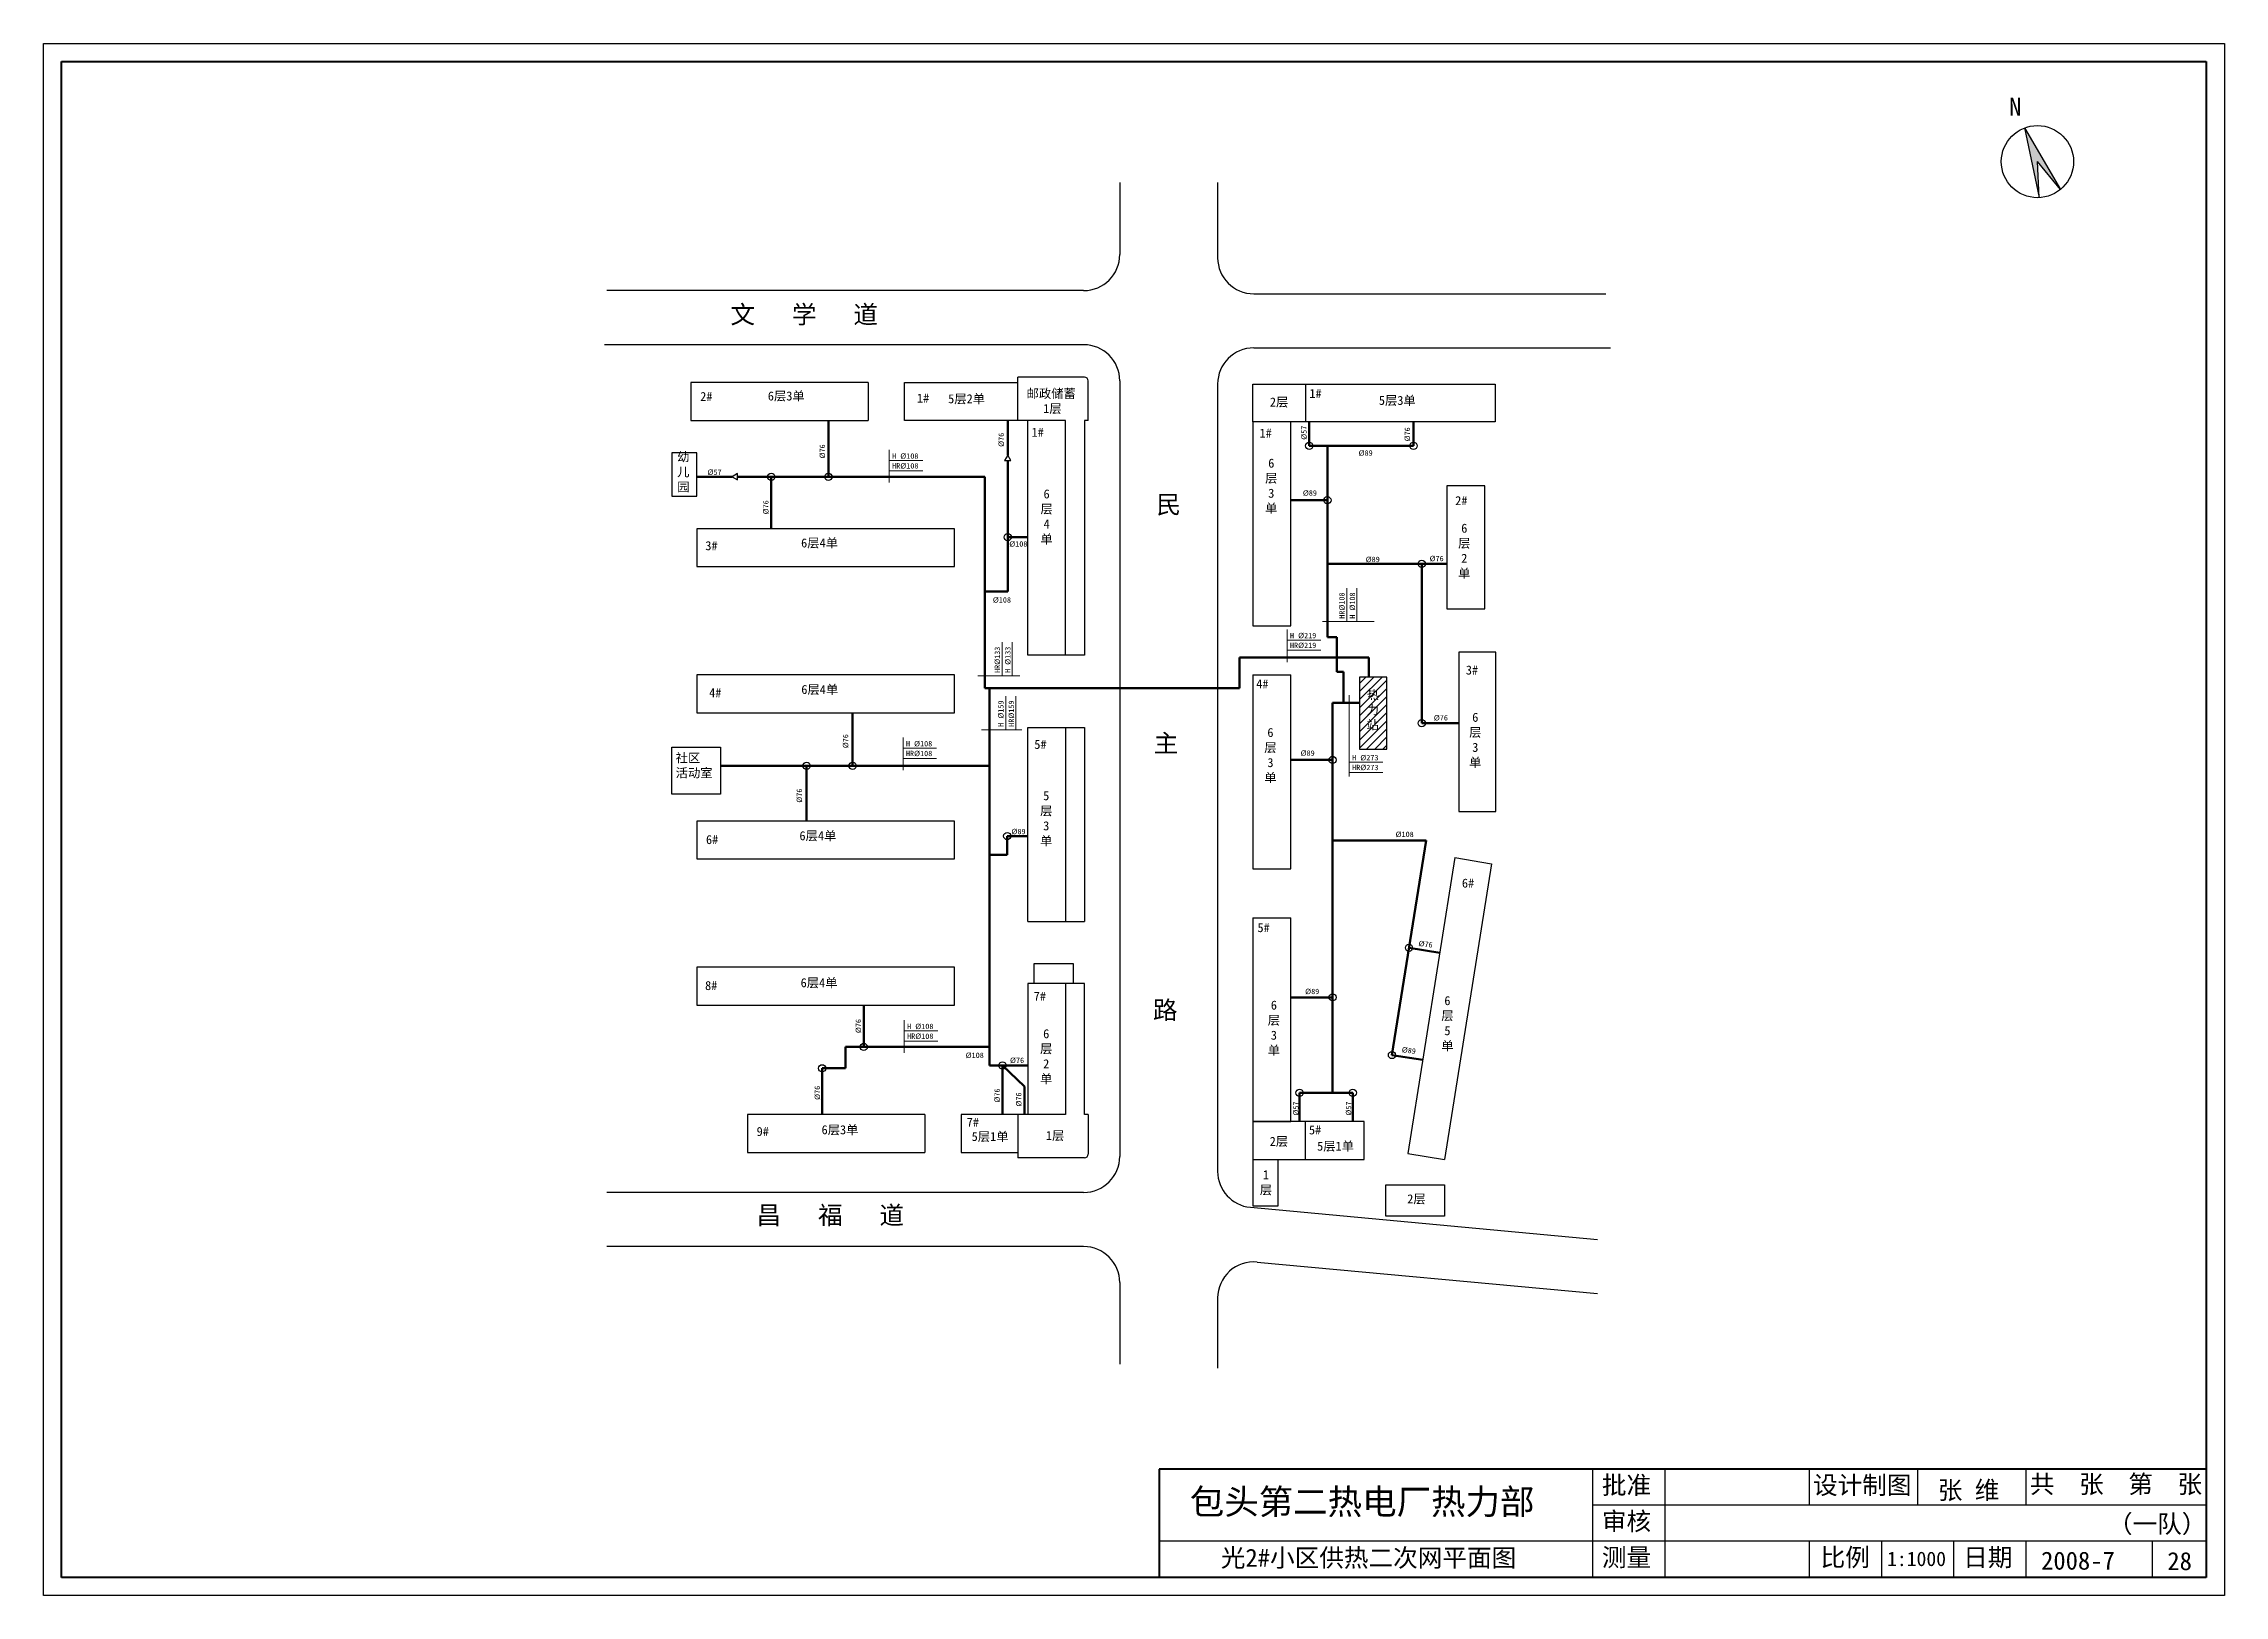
# Model space of a CAD drawing. Header units: millimetres. Extents: x 710 to 1314, y 285 to 715.
import ezdxf

# ---------------------------------------------------------------- set-up
doc = ezdxf.new("R2010")
doc.units = ezdxf.units.MM
doc.layers.add('标注', color=7, linetype='Continuous', lineweight=18)
doc.layers.add('管道', color=7, linetype='Continuous', lineweight=50)
doc.layers.add('边线', color=1, linetype='Continuous')

msp = doc.modelspace()

# ---------------------------------------------------------------- hatches: boundary and pattern name
msp.add_hatch(color=256).paths.add_polyline_path([(1258.81, 691.98), (1262.88, 672.66), (1262.4, 682.64), (1268.75, 674.91)])
at = {"layer": '标注'}
h = msp.add_hatch(dxfattribs=at)
h.set_pattern_fill('ANSI31', color=256, scale=0.5, style=0)
h.paths.add_polyline_path([(1074.64, 539.82), (1074.64, 519.82), (1082.24, 519.82), (1082.24, 539.82)])
h.paths.add_polyline_path([(1075.99, 536.79), (1080.65, 536.79), (1080.65, 523.29), (1075.99, 523.29)], flags=24)

# ---------------------------------------------------------------- linework, layer by layer
at = {"lineweight": 40}
for p, q in [((715.18, 290.35), (715.18, 710.35)), ((715.18, 710.35), (1309.18, 710.35)), ((1309.18, 710.35), (1309.18, 290.35)), ((1309.18, 320.35), (1019.18, 320.35)), ((1019.18, 320.35), (1019.18, 290.35)), ((1309.18, 290.35), (715.18, 290.35))]:
    msp.add_line(p, q, dxfattribs=at)
for p, q in [((1258.81, 691.98), (1262.88, 672.66)), ((1258.81, 691.98), (1268.75, 674.91)), ((1262.88, 672.66), (1262.4, 682.64)), ((1268.75, 674.91), (1262.4, 682.64)), ((1008.24, 676.9), (1008.24, 656.91)), ((1035.34, 676.9), (1035.34, 656.02)), ((998.24, 646.91), (866.19, 646.91)), ((1045.34, 646.02), (1142.9, 646.02)), ((998.24, 631.91), (865.55, 631.91)), ((1045.34, 631.02), (1144.19, 631.02)), ((979.98, 610.91), (979.98, 622.91)), ((998.48, 622.91), (979.98, 622.91)), ((938.58, 621.41), (889.48, 621.41)), ((889.48, 621.41), (889.48, 610.91)), ((938.58, 621.41), (938.58, 610.91)), ((948.58, 610.91), (948.58, 621.41)), ((948.58, 621.41), (979.98, 621.41)), ((999.48, 610.91), (999.48, 621.91)), ((1008.24, 621.91), (1008.24, 407.01)), ((1035.34, 621.02), (1035.34, 402.85)), ((1045.14, 621.02), (1059.64, 621.02)), ((1045.14, 610.52), (1045.14, 621.02)), ((1059.64, 621.02), (1059.64, 610.52)), ((1059.64, 621.02), (1112.24, 621.02)), ((1112.24, 621.02), (1112.24, 610.52)), ((889.48, 610.91), (938.58, 610.91)), ((979.98, 610.91), (948.58, 610.91)), ((993.24, 610.91), (979.98, 610.91)), ((982.74, 545.91), (982.74, 610.91)), ((993.24, 545.91), (993.24, 610.91)), ((998.44, 610.91), (998.44, 545.91)), ((999.48, 610.91), (998.44, 610.91)), ((1059.64, 610.52), (1045.14, 610.52)), ((1045.14, 610.52), (1045.14, 554.02)), ((1055.64, 554.02), (1055.64, 610.52)), ((1112.24, 610.52), (1059.64, 610.52)), ((891.14, 601.91), (884.14, 601.91)), ((884.14, 601.91), (884.14, 589.91)), ((891.14, 589.91), (891.14, 601.91)), ((1098.84, 592.82), (1098.84, 558.72)), ((1109.34, 592.82), (1098.84, 592.82)), ((1109.34, 558.72), (1109.34, 592.82)), ((884.14, 589.91), (891.14, 589.91)), ((891.14, 580.91), (891.14, 570.41)), ((962.44, 580.91), (891.14, 580.91)), ((962.44, 570.41), (962.44, 580.91)), ((891.14, 570.41), (962.44, 570.41)), ((1098.84, 558.72), (1109.34, 558.72)), ((1045.14, 554.02), (1055.64, 554.02)), ((993.24, 545.91), (982.74, 545.91)), ((998.44, 545.91), (993.24, 545.91)), ((1102.14, 546.72), (1102.14, 502.52)), ((1112.44, 546.72), (1102.14, 546.72)), ((1112.44, 502.52), (1112.44, 546.72)), ((891.14, 540.41), (891.14, 529.91)), ((962.44, 540.41), (891.14, 540.41)), ((962.44, 529.91), (962.44, 540.41)), ((1045.14, 540.42), (1055.64, 540.42)), ((1045.14, 540.42), (1045.14, 486.72)), ((1055.64, 486.72), (1055.64, 540.42)), ((1074.64, 539.82), (1074.64, 519.82)), ((1082.24, 539.82), (1074.64, 539.82)), ((1082.24, 519.82), (1082.24, 539.82)), ((891.14, 529.91), (962.44, 529.91)), ((982.74, 472.11), (982.74, 525.81)), ((982.74, 525.81), (998.44, 525.81)), ((993.24, 525.81), (993.24, 472.11)), ((998.44, 525.81), (998.44, 472.11)), ((884.14, 507.41), (884.14, 520.42)), ((884.14, 520.42), (897.64, 520.42)), ((897.64, 520.42), (897.64, 507.41)), ((1074.64, 519.82), (1082.24, 519.82)), ((897.64, 507.41), (884.14, 507.41)), ((1102.14, 502.52), (1112.44, 502.52)), ((891.14, 499.91), (891.14, 489.41)), ((962.44, 499.91), (891.14, 499.91)), ((962.44, 489.41), (962.44, 499.91)), ((891.14, 489.41), (962.44, 489.41)), ((1101.05, 489.8), (1088.04, 407.83)), ((1101.05, 489.8), (1111.18, 488.1)), ((1045.14, 486.72), (1055.64, 486.72)), ((1111.18, 488.1), (1098.17, 406.12)), ((982.74, 472.11), (998.44, 472.11)), ((1045.14, 473.12), (1055.64, 473.12)), ((1045.14, 473.12), (1045.14, 416.62)), ((1055.64, 416.62), (1055.64, 473.12)), ((962.44, 459.41), (891.14, 459.41)), ((891.14, 459.41), (891.14, 448.91)), ((962.44, 448.91), (962.44, 459.41)), ((995.47, 460.31), (984.47, 460.31)), ((984.47, 460.31), (984.47, 454.91)), ((995.47, 454.91), (995.47, 460.31)), ((993.24, 454.91), (982.74, 454.91)), ((982.74, 454.91), (982.74, 418.61)), ((998.44, 454.91), (993.24, 454.91)), ((993.24, 454.91), (993.24, 418.61)), ((998.44, 418.61), (998.44, 454.91)), ((891.14, 448.91), (962.44, 448.91)), ((954.28, 418.61), (905.18, 418.61)), ((905.18, 418.61), (905.18, 408.11)), ((954.28, 418.61), (954.28, 408.11)), ((979.98, 418.61), (964.28, 418.61)), ((964.28, 418.61), (964.28, 408.11)), ((979.98, 418.61), (979.98, 406.61)), ((993.24, 418.61), (979.98, 418.61)), ((999.48, 418.61), (998.44, 418.61)), ((999.48, 418.61), (999.48, 407.61)), ((1045.14, 416.62), (1055.64, 416.62)), ((1045.14, 416.62), (1045.14, 406.12)), ((1059.64, 416.62), (1045.14, 416.62)), ((1059.64, 406.12), (1059.64, 416.62)), ((1075.94, 416.62), (1059.64, 416.62)), ((1075.94, 406.12), (1075.94, 416.62)), ((905.18, 408.11), (954.28, 408.11)), ((964.28, 408.11), (979.98, 408.11)), ((998.48, 406.61), (979.98, 406.61)), ((1045.14, 406.12), (1059.64, 406.12)), ((1045.14, 406.12), (1045.14, 393.32)), ((1052.14, 393.32), (1052.14, 406.12)), ((1059.64, 406.12), (1075.94, 406.12)), ((1088.04, 407.83), (1098.17, 406.12)), ((1081.97, 390.42), (1081.97, 399.12)), ((1081.97, 399.12), (1098.17, 399.12)), ((1098.17, 399.12), (1098.17, 390.42)), ((998.24, 397.01), (866.19, 397.01)), ((1044.42, 392.89), (1140.55, 384.01)), ((1045.14, 393.32), (1052.14, 393.32)), ((1098.17, 390.42), (1081.97, 390.42)), ((998.24, 382.01), (866.19, 382.01)), ((1046.26, 377.72), (1140.55, 369.01)), ((1008.24, 372.01), (1008.24, 349.41)), ((1035.34, 367.76), (1035.34, 348.32)), ((1139.18, 320.35), (1139.18, 290.35)), ((1159.18, 320.35), (1159.18, 290.35)), ((1199.18, 320.35), (1199.18, 310.35)), ((1229.22, 320.35), (1229.22, 310.35)), ((1259.18, 320.35), (1259.18, 310.35)), ((1309.18, 310.35), (1139.18, 310.35)), ((1309.18, 300.35), (1019.18, 300.35)), ((1199.18, 300.35), (1199.18, 290.35)), ((1219.18, 300.35), (1219.18, 290.35)), ((1239.18, 300.35), (1239.18, 290.35)), ((1259.18, 300.35), (1259.18, 290.35)), ((1294.18, 300.35), (1294.18, 290.35))]:
    msp.add_line(p, q)
for points in [[(977.21, 601.33), (976.34, 599.83), (978.08, 599.83)], [(900.89, 595.31), (902.39, 594.45), (902.39, 596.18)]]:
    msp.add_lwpolyline(points, close=True)
for centre, radius in [((1262.4, 682.64), 10), ((1060.72, 603.9), 1), ((1089.6, 603.9), 1), ((911.73, 595.31), 1), ((927.54, 595.31), 1), ((1065.75, 588.81), 1), ((977.21, 578.6), 1), ((1091.86, 571.2), 1), ((1091.86, 527.03), 1), ((921.51, 515.22), 1), ((934.26, 515.22), 1), ((1067.18, 516.85), 1), ((977.07, 495.76), 1), ((1088.35, 464.79), 1), ((1067.18, 451.07), 1), ((937.33, 437.32), 1), ((1083.63, 435.08), 1), ((925.83, 431.41), 1), ((975.76, 432.18), 1), ((1058.04, 424.6), 1), ((1072.77, 424.6), 1)]:
    msp.add_circle(centre, radius)
for centre, radius, start, end in [((998.24, 656.91), 10, 270, 360), ((1045.34, 656.02), 10, 180, 270), ((998.24, 621.91), 10, 0, 90), ((1045.34, 621.02), 10, 90, 180), ((998.48, 621.91), 1, 0, 90), ((998.24, 407.01), 10, 270, 0), ((998.48, 407.61), 1, 270, 360), ((1045.34, 402.85), 10, 180, 264.72145), ((998.24, 372.01), 10, 360, 90), ((1045.34, 367.76), 10, 84.72145, 180)]:
    msp.add_arc(centre, radius, start, end)
at = {"layer": '标注'}
for p, q in [((944.39, 593.73), (944.39, 602.75)), ((944.39, 599.79), (953.7, 599.79)), ((944.39, 596.98), (953.7, 596.98)), ((1071.12, 555.18), (1071.12, 564.49)), ((1073.92, 555.18), (1073.92, 564.49)), ((1054.58, 543.99), (1054.58, 553.01)), ((1054.58, 550.05), (1063.89, 550.05)), ((1078.67, 555.18), (1064.37, 555.18)), ((975.68, 540.15), (975.68, 549.46)), ((978.48, 540.15), (978.48, 549.46)), ((1054.58, 547.24), (1063.89, 547.24)), ((980.52, 540.15), (968.93, 540.15)), ((976.67, 525.24), (976.67, 534.55)), ((979.47, 525.24), (979.47, 534.55)), ((1071.8, 512.27), (1071.8, 534.76)), ((948.21, 514.03), (948.21, 523.05)), ((948.21, 520.09), (957.52, 520.09)), ((981.11, 525.24), (969.91, 525.24)), ((948.21, 517.28), (957.52, 517.28)), ((1071.8, 516.21), (1081.11, 516.21)), ((1071.8, 513.4), (1081.11, 513.4)), ((948.55, 435.69), (948.55, 444.71)), ((948.55, 441.75), (957.85, 441.75)), ((948.55, 438.94), (957.85, 438.94))]:
    msp.add_line(p, q, dxfattribs=at)
at = {"layer": '管道'}
for p, q in [((927.54, 595.31), (927.54, 610.91)), ((977.21, 601.33), (977.21, 610.91)), ((1060.72, 603.9), (1060.72, 610.52)), ((1089.6, 603.9), (1089.6, 610.52)), ((977.21, 563.49), (977.21, 599.83)), ((1065.75, 603.9), (1060.72, 603.9)), ((1065.75, 550.89), (1065.75, 603.9)), ((1065.75, 603.9), (1089.6, 603.9)), ((900.89, 595.31), (891.14, 595.31)), ((970.88, 595.31), (902.39, 595.31)), ((911.73, 595.31), (911.73, 580.91)), ((970.88, 536.78), (970.88, 595.31)), ((1065.75, 588.81), (1055.64, 588.81)), ((977.21, 578.6), (982.74, 578.6)), ((1065.75, 571.2), (1098.84, 571.2)), ((1091.86, 571.2), (1091.86, 527.03)), ((970.88, 563.49), (977.21, 563.49)), ((1068.35, 550.89), (1065.75, 550.89)), ((1068.35, 541.29), (1068.35, 550.89)), ((1077.18, 545.23), (1041.41, 545.23)), ((1041.41, 545.23), (1041.41, 536.78)), ((1077.18, 539.82), (1077.18, 545.23)), ((1070.21, 541.29), (1068.35, 541.29)), ((1070.21, 532.65), (1070.21, 541.29)), ((1041.41, 536.78), (970.88, 536.78)), ((972.13, 536.78), (972.13, 432.18)), ((1074.64, 532.65), (1067.18, 532.65)), ((1067.18, 532.65), (1067.18, 424.6)), ((934.26, 515.22), (934.26, 529.91)), ((1091.86, 527.03), (1102.14, 527.03)), ((972.13, 515.22), (897.64, 515.22)), ((921.51, 515.22), (921.51, 499.91)), ((1067.18, 516.85), (1055.64, 516.85)), ((977.07, 490.57), (977.07, 495.76)), ((977.07, 495.76), (982.74, 495.76)), ((972.13, 490.57), (977.07, 490.57)), ((1067.18, 494.5), (1093.06, 494.5)), ((1093.06, 494.5), (1083.63, 435.08)), ((1088.35, 464.79), (1096.87, 463.44)), ((937.33, 437.32), (937.33, 448.91)), ((1067.18, 451.07), (1055.64, 451.07)), ((972.13, 437.32), (932.27, 437.32)), ((932.27, 437.32), (932.27, 431.41)), ((1083.63, 435.08), (1092.15, 433.73)), ((932.27, 431.41), (925.83, 431.41)), ((925.83, 431.41), (925.83, 418.61)), ((972.13, 432.18), (975.76, 432.18)), ((975.76, 432.18), (975.76, 418.61)), ((975.76, 432.18), (982.74, 432.18)), ((975.76, 432.18), (981.85, 426.32)), ((981.85, 426.32), (981.85, 418.61)), ((1067.18, 424.6), (1058.04, 424.6)), ((1058.04, 424.6), (1058.04, 416.62)), ((1067.18, 424.6), (1072.77, 424.6)), ((1072.77, 424.6), (1072.77, 416.62))]:
    msp.add_line(p, q, dxfattribs=at)
at = {"layer": '边线'}
for p, q in [((710.18, 715.35), (1314.18, 715.35)), ((710.18, 285.35), (710.18, 715.35)), ((1314.18, 715.35), (1314.18, 285.35)), ((1314.18, 285.35), (710.18, 285.35))]:
    msp.add_line(p, q, dxfattribs=at)

# ---------------------------------------------------------------- texts
at = {"attachment_point": 1}
for s, insert, char_height, width in [('N', (1254.56, 700.39), 5, 13.437), ('{\\fSimHei|b0|i0|c134|p2;包头第二热电厂热力部}', (1027.63, 314.81), 7, 133.3392), ('{\\fFangSong_GB2312|b0|i0|c134|p49;批准}', (1141.77, 318.41), 5, 88.5221), ('{\\fFangSong_GB2312|b0|i0|c134|p49;设计制图}', (1200.24, 318.41), 5, 88.5221), ('{\\fFangSong_GB2312|b0|i0|c134|p49;共  张  第  张}', (1260.32, 318.68), 5, 88.5221), ('{\\fFangSong_GB2312|b0|i0|c134|p49;审核}', (1141.77, 308.41), 5, 88.5221), ('{\\fSimSun|b0|i0|c134|p54;光2#小区供热二次网平面图}', (1036.23, 298.28), 5, 125.6765), ('{\\fFangSong_GB2312|b0|i0|c134|p49;测量}', (1141.77, 298.41), 5, 88.5221), ('{\\fFangSong_GB2312|b0|i0|c134|p49;比例}', (1202.36, 298.41), 5, 88.5221), ('{\\fFangSong_GB2312|b0|i0|c134|p49;日期}', (1241.85, 298.41), 5, 88.5221)]:
    msp.add_mtext(s, dxfattribs=dict(at, insert=insert, char_height=char_height, width=width))
at = {"layer": '标注'}
for s, insert, char_height, width, attachment_point in [('{\\fSimSun|b0|i0|c134|p54;文   学   道}', (900.41, 642.79), 5, 53.1464, 1), ('2#', (892.03, 618.82), 2.5, 11.3476, 1), ('6{\\fSimSun|b0|i0|c134|p54;层}3{\\fSimSun|b0|i0|c134|p54;单}', (910.76, 618.96), 2.5, 20.142, 1), ('1#', (952.07, 618.34), 2.5, 11.3476, 1), ('5{\\fSimSun|b0|i0|c134|p54;层}2{\\fSimSun|b0|i0|c134|p54;单}', (965.82, 616.78), 2.5, 13.0497, 5), ('{\\fSimSun|b0|i0|c134|p54;邮政储蓄}', (982.44, 619.64), 2.5, 14.8937, 1), ('2{\\fSimSun|b0|i0|c134|p54;层}', (1049.82, 617.28), 2.5, 18.3625, 1), ('1#', (1060.75, 619.64), 2.5, 56.2536, 1), ('5{\\fSimSun|b0|i0|c134|p54;层}3{\\fSimSun|b0|i0|c134|p54;单}', (1080, 617.73), 2.5, 20.142, 1), ('1{\\fSimSun|b0|i0|c134|p54;层}', (987.03, 615.48), 2.5, 17.8458, 1), ('1#', (983.8, 608.89), 2.5, 12.6838, 1), ('1#', (1046.95, 608.67), 2.5, 14.4304, 1), ('{\\fSimSun|b0|i0|c134|p54;幼儿园}', (885.66, 602.1), 2.5, 4.2471, 1), ('H %%C108', (945.2, 601.81), 1.5, 12.7309, 1), ('HR%%C108', (945.2, 599.1), 1.5, 12.7309, 1), ('6{\\fSimSun|b0|i0|c134|p54;\\P层\\P}3{\\fSimSun|b0|i0|c134|p54;\\P单}', (1050.21, 592.71), 2.5, 13.0497, 5), ('%%C89', (1074.38, 602.66), 1.5, 12.7309, 1), ('%%C57', (894.05, 597.34), 1.5, 12.7309, 1), ('6{\\fSimSun|b0|i0|c134|p54;\\P层\\P}4{\\fSimSun|b0|i0|c134|p54;\\P单}', (987.98, 584.18), 2.5, 13.0497, 5), ('{\\fSimSun|b0|i0|c134|p54;民}', (1018.38, 584.56), 5, 7.4084, 7), ('%%C89', (1058.94, 591.57), 1.5, 12.7309, 1), ('2#', (1101.14, 589.95), 2.5, 11.3476, 1), ('6{\\fSimSun|b0|i0|c134|p54;\\P层\\P}2{\\fSimSun|b0|i0|c134|p54;\\P单}', (1103.66, 574.69), 2.5, 13.0497, 5), ('3#', (893.45, 577.47), 2.5, 11.3476, 1), ('6{\\fSimSun|b0|i0|c134|p54;层}4{\\fSimSun|b0|i0|c134|p54;单}', (919.98, 578.24), 2.5, 20.142, 1), ('%%C108', (977.63, 577.46), 1.5, 12.7309, 1), ('%%C89', (1076.34, 573.17), 1.5, 12.7309, 1), ('%%C76', (1094.05, 573.42), 1.5, 12.7309, 1), ('%%C108', (973.08, 561.95), 1.5, 12.7309, 1), ('H %%C219', (1055.39, 552.07), 1.5, 12.7309, 1), ('HR%%C219', (1055.39, 549.36), 1.5, 12.7309, 1), ('6{\\fSimSun|b0|i0|c134|p54;层}4{\\fSimSun|b0|i0|c134|p54;单}', (920.04, 537.64), 2.5, 20.142, 1), ('4#', (1046.03, 539.17), 2.5, 14.7192, 1), ('3#', (1104.09, 543.02), 2.5, 11.3476, 1), ('4#', (894.51, 536.74), 2.5, 11.3476, 1), ('{\\fSimSun|b0|i0|c134|p54;热力站}', (1076.62, 536.17), 2.5, 3.8566, 1), ('6{\\fSimSun|b0|i0|c134|p54;\\P层\\P}3{\\fSimSun|b0|i0|c134|p54;\\P单}', (1049.97, 518.07), 2.5, 13.0497, 5), ('%%C76', (1095.22, 529.29), 1.5, 12.7309, 1), ('6{\\fSimSun|b0|i0|c134|p54;\\P层\\P}3{\\fSimSun|b0|i0|c134|p54;\\P单}', (1106.71, 522.29), 2.5, 13.0497, 5), ('H %%C108', (949.02, 522.11), 1.5, 12.7309, 1), ('HR%%C108', (949.02, 519.4), 1.5, 12.7309, 1), ('5#', (984.57, 522.41), 2.5, 11.3476, 1), ('{\\fSimSun|b0|i0|c134|p54;主}', (1017.66, 518.68), 5, 10.3306, 7), ('%%C89', (1058.32, 519.5), 1.5, 12.7309, 1), ('{\\fSimSun|b0|i0|c134|p54;社区\\P活动室}', (885.24, 518.69), 2.5, 11.2864, 1), ('H %%C273', (1072.61, 518.23), 1.5, 12.7309, 1), ('HR%%C273', (1072.61, 515.52), 1.5, 12.7309, 1), ('5{\\fSimSun|b0|i0|c134|p54;\\P层\\P}3{\\fSimSun|b0|i0|c134|p54;\\P单}', (987.88, 500.55), 2.5, 13.0497, 5), ('6#', (893.64, 496.04), 2.5, 11.3476, 1), ('6{\\fSimSun|b0|i0|c134|p54;层}4{\\fSimSun|b0|i0|c134|p54;单}', (919.52, 497.11), 2.5, 20.142, 1), ('%%C89', (978.23, 497.77), 1.5, 12.7309, 1), ('%%C108', (1084.63, 496.99), 1.5, 12.7309, 1), ('6#', (1103.01, 483.97), 2.5, 11.3476, 1), ('5#', (1046.38, 471.64), 2.5, 5.3401, 1), ('8#', (893.38, 455.59), 2.5, 11.3476, 1), ('6{\\fSimSun|b0|i0|c134|p54;层}4{\\fSimSun|b0|i0|c134|p54;单}', (919.85, 456.37), 2.5, 20.142, 1), ('%%C89', (1059.58, 453.46), 1.5, 12.7309, 1), ('7#', (984.4, 452.61), 2.5, 11.3476, 1), ('{\\fSimSun|b0|i0|c134|p54;路}', (1017.43, 444.53), 5, 9.7869, 7), ('6{\\fSimSun|b0|i0|c134|p54;\\P层\\P}3{\\fSimSun|b0|i0|c134|p54;\\P单}', (1050.93, 442.53), 2.5, 13.0497, 5), ('6{\\fSimSun|b0|i0|c134|p54;\\P层\\P}5{\\fSimSun|b0|i0|c134|p54;\\P单}', (1098.99, 443.78), 2.5, 13.0497, 5), ('H %%C108', (949.35, 443.77), 1.5, 12.7309, 1), ('HR%%C108', (949.35, 441.06), 1.5, 12.7309, 1), ('6{\\fSimSun|b0|i0|c134|p54;\\P层\\P}2{\\fSimSun|b0|i0|c134|p54;\\P单}', (987.87, 434.61), 2.5, 13.0497, 5), ('%%C108', (965.55, 435.77), 1.5, 5.9957, 1), ('%%C76', (977.83, 434.38), 1.5, 12.7309, 1), ('7#', (965.85, 417.7), 2.5, 9.78, 1), ('9#', (907.66, 415.15), 2.5, 11.3476, 1), ('6{\\fSimSun|b0|i0|c134|p54;层}3{\\fSimSun|b0|i0|c134|p54;单}', (925.65, 415.63), 2.5, 20.142, 1), ('5{\\fSimSun|b0|i0|c134|p54;层}1{\\fSimSun|b0|i0|c134|p54;单}', (967.22, 413.76), 2.5, 20.142, 1), ('1{\\fSimSun|b0|i0|c134|p54;层}', (987.77, 414.02), 2.5, 17.4002, 1), ('2{\\fSimSun|b0|i0|c134|p54;层}', (1049.76, 412.41), 2.5, 18.3625, 1), ('5#', (1060.64, 415.59), 2.5, 21.497, 1), ('5{\\fSimSun|b0|i0|c134|p54;层}1{\\fSimSun|b0|i0|c134|p54;单}', (1062.9, 411.09), 2.5, 20.0937, 1), ('1{\\fSimSun|b0|i0|c134|p54;\\P层}', (1048.73, 399.68), 2.5, 13.0497, 5), ('{\\fSimSun|b0|i0|c134|p54;昌   福   道}', (907.64, 393.2), 5, 51.5787, 1), ('2{\\fSimSun|b0|i0|c134|p54;层}', (1087.85, 396.48), 2.5, 17.3918, 1), ('{\\fKaiTi_GB2312|b0|i0|c134|p49;张 维}', (1234.82, 317.02), 5, 30.3874, 1), ('{\\fKaiTi_GB2312|b0|i0|c134|p49;（一队）}', (1281.93, 307.67), 5, 30.3874, 1), ('{\\H0.8x;1:1000}', (1220.76, 297.48), 5, 42.6517, 1), ('2008-7', (1263.42, 297.48), 5, 42.6517, 1), ('28', (1298.39, 297.36), 5, 42.6517, 1)]:
    msp.add_mtext(s, dxfattribs=dict(at, insert=insert, char_height=char_height, width=width, attachment_point=attachment_point))
at = {"layer": '标注', "char_height": 1.5, "attachment_point": 1}
for s, insert, width, rotation in [('%%C76', (974.66, 603.6), 9.8784, 90), ('%%C57', (1058.5, 605.56), 9.8784, 90), ('%%C76', (1087.12, 605.12), 9.8784, 90), ('%%C76', (925.11, 600.39), 9.8784, 90), ('%%C76', (909.45, 584.89), 9.8784, 90), ('HR%%C108', (1069.01, 555.99), 12.7309, 90), ('H %%C108', (1071.91, 555.99), 12.7309, 90), ('HR%%C133', (973.57, 540.96), 12.7309, 90), ('H %%C133', (976.47, 540.96), 12.7309, 90), ('H %%C159', (974.55, 526.05), 12.7309, 90), ('HR%%C159', (977.46, 526.05), 12.7309, 90), ('%%C76', (931.54, 520.09), 9.8784, 90), ('%%C76', (918.74, 505), 9.8784, 90), ('%%C76', (1091.12, 466.82), 12.7309, 352.59214), ('%%C76', (935.09, 441.15), 9.8784, 90), ('%%C89', (1086.46, 437.37), 12.7309, 352.59214), ('%%C76', (923.72, 422.65), 9.8784, 90), ('%%C76', (973.52, 421.9), 9.8784, 90), ('%%C76', (979.5, 420.81), 9.8784, 90), ('%%C57', (1056.26, 418.29), 9.8784, 90), ('%%C57', (1070.85, 418.29), 9.8784, 90)]:
    msp.add_mtext(s, dxfattribs=dict(at, insert=insert, width=width, rotation=rotation))

doc.saveas('drawing.dxf')
